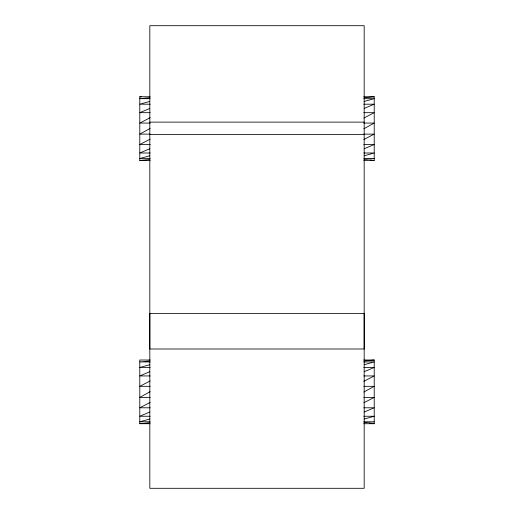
<?xml version="1.0" encoding="UTF-8"?>
<svg xmlns="http://www.w3.org/2000/svg" width="514" height="514" viewBox="0 0 514 514"><rect width="100%" height="100%" fill="white"/><g stroke="black" fill="none" stroke-linecap="round" stroke-linejoin="round"><path stroke-width="0.77" d="M149.818 134.379L149.818 348.993L364.182 348.993L364.182 313.405L149.818 313.405L149.818 488.3L364.182 488.3L364.182 25.7L149.818 25.7L149.818 134.379L364.182 134.379M150.165 128.41L139.789 134.128L150.216 134.128M363.835 128.789L374.211 123.071L363.784 123.071M150.165 391.668L139.789 397.393L150.216 397.393M363.835 392.053L374.211 386.329L363.784 386.329M150.165 117.693L139.789 123.071L150.216 123.071M150.165 139.146L139.789 144.524L150.216 144.524M363.835 118.053L374.211 112.675L363.784 112.675M363.835 139.506L374.211 134.128L363.784 134.128M150.165 380.958L139.789 386.329L150.216 386.329M150.165 402.411L139.789 407.788L150.216 407.788M363.835 381.311L374.211 375.94L363.784 375.94M363.835 402.77L374.211 397.393L363.784 397.393M149.818 108.441L139.789 112.675L150.216 112.675M149.818 148.758L139.789 152.999L150.216 152.999M364.182 108.441L374.211 104.201L363.784 104.201M364.182 148.758L374.211 144.524L363.784 144.524M149.818 371.699L139.789 375.94L150.216 375.94M149.818 412.022L139.789 416.256L150.216 416.256M364.182 371.699L374.211 367.465L363.784 367.465M364.182 412.022L374.211 407.788L363.784 407.788M149.818 101.438L139.789 104.201L150.216 104.201M149.818 155.761L139.789 158.524L150.216 158.524M364.182 101.438L374.211 98.675L363.784 98.675M364.182 155.761L374.211 152.999L363.784 152.999M149.818 364.702L139.789 367.465L150.216 367.465M149.818 419.026L139.789 421.788L150.216 421.788M364.182 364.702L374.211 361.933L363.784 361.933M364.182 419.026L374.211 416.256L363.784 416.256M149.818 97.711L139.789 98.675L150.216 98.675M364.182 97.711L374.211 96.754L374.211 160.445L363.784 160.445M150.216 96.754L139.789 96.754L139.789 160.445L149.818 159.488M364.182 159.488L374.211 158.524L363.784 158.524M149.818 360.976L139.789 361.933L150.216 361.933M364.182 360.976L374.211 360.012L374.211 423.709L363.784 423.709M150.216 360.012L139.789 360.012L139.789 423.709L149.818 422.752M364.182 422.752L374.211 421.788L363.784 421.788M363.784 96.754L374.211 96.754M149.818 122.12L364.182 122.12M139.789 160.445L150.216 160.445M363.784 360.012L374.211 360.012M139.789 423.709L150.216 423.709M139.789 96.754L141.331 96.902M370.356 160.079L374.211 160.445M369.585 423.266L374.211 423.709"/></g></svg>
